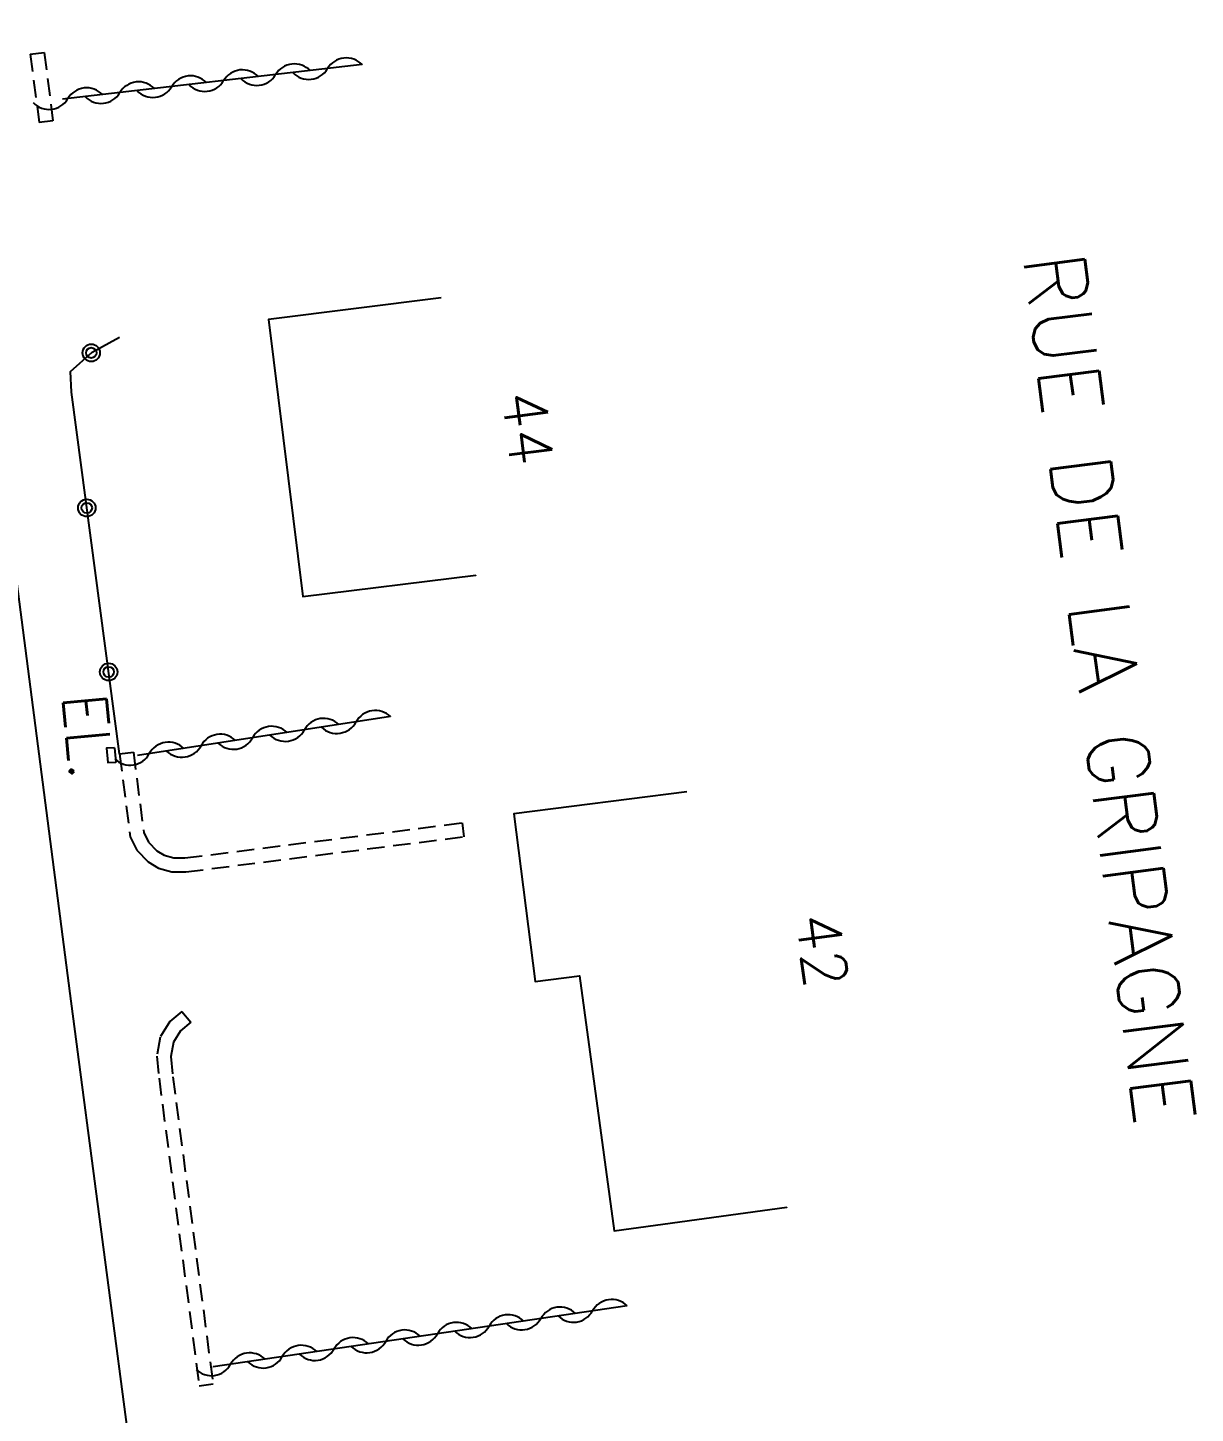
# Model space of a CAD drawing. Header units: millimetres. Extents: x 135000 to 136000, y 129211 to 130000.
# Drawn here: x 135204.92 to 135238.42, y 129521.24 to 129561.02 of the extents above; entities that cross this region are included whole.
import ezdxf
from ezdxf.enums import TextEntityAlignment as Align

# ---------------------------------------------------------------- set-up
doc = ezdxf.new("R2010")
doc.units = ezdxf.units.MM
doc.linetypes.add('DASHED', pattern=[0.75, 0.5, -0.25])
doc.layers.get('0').update_dxf_attribs({"linetype": 'CONTINUOUS'})
for name, color, linetype in [('W0008', 7, 'CONTINUOUS'), ('W0100', 7, 'CONTINUOUS'), ('W0112', 1, 'DASHED'), ('W0310', 3, 'CONTINUOUS'), ('W0322', 7, 'CONTINUOUS'), ('W0984', 7, 'CONTINUOUS'), ('W0989', 7, 'CONTINUOUS'), ('W0991', 7, 'CONTINUOUS')]:
    doc.layers.add(name, color=color, linetype=linetype)
doc.styles.get("Standard").update_dxf_attribs({"font": 'romans.shx', "width": 0.85})

# ---------------------------------------------------------------- blocks, each defined once
blk = doc.blocks.new('t322o')
at = {"color": 0, "linetype": 'Continuous'}
for radius in [0.25, 0.15]:
    blk.add_circle((0, 0), radius, dxfattribs=at)
blk = doc.blocks.new('t310o')
at = {"color": 0, "linetype": 'Continuous'}
for centre, start, end in [((-0.5, 0.375), 216.8699, 323.1304), ((0.5, -0.375), 36.8699, 143.1303)]:
    blk.add_arc(centre, 0.625, start, end, dxfattribs=at)

msp = doc.modelspace()

# ---------------------------------------------------------------- linework, layer by layer
at = {"layer": 'W0008'}
msp.add_lwpolyline([(135196.053, 129611.598), (135197.656, 129599.064), (135203.542, 129553.368), (135204.528, 129545.643), (135206.128, 129533.291), (135207.978, 129519.167), (135210.812, 129497.171), (135211.131, 129494.556), (135213.343, 129477.394), (135216.494, 129453.058), (135217.977, 129441.446), (135221.275, 129416.32), (135223.546, 129398.743)], dxfattribs=at)
at = {"layer": 'W0100'}
msp.add_line((135207.213, 129539.922), (135207.447, 129539.935), dxfattribs=at)
for points in [[(135216.785, 129553.26), (135211.823, 129552.643), (135212.813, 129544.685), (135217.774, 129545.301), (135217.774, 129545.301), (135217.774, 129545.301), (135217.774, 129545.301), (135217.774, 129545.301), (135217.774, 129545.301), (135217.774, 129545.301), (135217.774, 129545.301), (135217.774, 129545.301), (135217.774, 129545.301), (135217.774, 129545.301), (135217.774, 129545.301), (135217.774, 129545.301), (135217.774, 129545.301), (135217.774, 129545.301), (135217.774, 129545.301), (135217.774, 129545.301), (135217.774, 129545.301), (135217.774, 129545.301), (135217.774, 129545.301), (135217.774, 129545.301), (135217.774, 129545.301), (135217.774, 129545.301), (135217.774, 129545.301), (135217.774, 129545.301), (135217.774, 129545.301), (135217.774, 129545.301), (135217.774, 129545.301), (135217.774, 129545.301), (135217.774, 129545.301), (135217.774, 129545.301), (135217.774, 129545.301), (135217.774, 129545.301), (135217.774, 129545.301), (135217.774, 129545.301), (135217.774, 129545.301), (135217.774, 129545.301), (135217.774, 129545.301), (135217.774, 129545.301), (135217.774, 129545.301), (135217.774, 129545.301), (135217.774, 129545.301), (135217.774, 129545.301), (135217.774, 129545.301), (135217.774, 129545.301), (135217.774, 129545.301), (135217.774, 129545.301), (135217.774, 129545.301), (135217.774, 129545.301), (135217.774, 129545.301), (135217.774, 129545.301), (135217.774, 129545.301), (135217.774, 129545.301), (135217.774, 129545.301), (135217.774, 129545.301), (135217.774, 129545.301), (135217.774, 129545.301), (135217.774, 129545.301), (135217.774, 129545.301), (135217.774, 129545.301), (135217.774, 129545.301), (135217.774, 129545.301), (135217.774, 129545.301), (135217.774, 129545.301), (135217.774, 129545.301), (135217.774, 129545.301), (135217.774, 129545.301), (135217.774, 129545.301), (135217.774, 129545.301), (135217.774, 129545.301), (135217.774, 129545.301), (135217.774, 129545.301), (135217.774, 129545.301), (135217.774, 129545.301), (135217.774, 129545.301), (135217.774, 129545.301), (135217.774, 129545.301), (135217.774, 129545.301), (135217.774, 129545.301), (135217.774, 129545.301), (135217.774, 129545.301), (135217.774, 129545.301), (135217.774, 129545.301), (135217.774, 129545.301), (135217.774, 129545.301), (135217.774, 129545.301), (135217.774, 129545.301), (135217.774, 129545.301), (135217.774, 129545.301), (135217.774, 129545.301), (135217.774, 129545.301), (135217.774, 129545.301), (135217.774, 129545.301), (135217.774, 129545.301), (135217.774, 129545.301), (135217.774, 129545.301), (135217.774, 129545.301), (135217.774, 129545.301), (135217.774, 129545.301), (135217.774, 129545.301), (135217.774, 129545.301), (135217.774, 129545.301), (135217.774, 129545.301), (135217.774, 129545.301), (135217.774, 129545.301), (135217.774, 129545.301), (135217.774, 129545.301), (135217.774, 129545.301), (135217.774, 129545.301), (135217.774, 129545.301), (135217.774, 129545.301), (135217.774, 129545.301), (135217.774, 129545.301), (135217.774, 129545.301), (135217.774, 129545.301), (135217.774, 129545.301), (135217.774, 129545.301)], [(135207.409, 129540.347), (135207.175, 129540.334), (135207.213, 129539.922), (135207.213, 129539.922), (135207.213, 129539.922), (135207.213, 129539.922), (135207.213, 129539.922), (135207.213, 129539.922), (135207.213, 129539.922), (135207.213, 129539.922), (135207.213, 129539.922), (135207.213, 129539.922), (135207.213, 129539.922), (135207.213, 129539.922), (135207.213, 129539.922), (135207.213, 129539.922), (135207.213, 129539.922), (135207.213, 129539.922), (135207.213, 129539.922), (135207.213, 129539.922), (135207.213, 129539.922), (135207.213, 129539.922), (135207.213, 129539.922), (135207.213, 129539.922), (135207.213, 129539.922), (135207.213, 129539.922), (135207.213, 129539.922), (135207.213, 129539.922), (135207.213, 129539.922), (135207.213, 129539.922), (135207.213, 129539.922), (135207.213, 129539.922), (135207.213, 129539.922), (135207.213, 129539.922), (135207.213, 129539.922), (135207.213, 129539.922), (135207.213, 129539.922), (135207.213, 129539.922), (135207.213, 129539.922), (135207.213, 129539.922), (135207.213, 129539.922), (135207.213, 129539.922), (135207.213, 129539.922), (135207.213, 129539.922), (135207.213, 129539.922), (135207.213, 129539.922), (135207.213, 129539.922), (135207.213, 129539.922), (135207.213, 129539.922), (135207.213, 129539.922), (135207.213, 129539.922), (135207.213, 129539.922), (135207.213, 129539.922), (135207.213, 129539.922), (135207.213, 129539.922), (135207.213, 129539.922), (135207.213, 129539.922), (135207.213, 129539.922), (135207.213, 129539.922), (135207.213, 129539.922), (135207.213, 129539.922), (135207.213, 129539.922), (135207.213, 129539.922), (135207.213, 129539.922), (135207.213, 129539.922), (135207.213, 129539.922), (135207.213, 129539.922), (135207.213, 129539.922), (135207.213, 129539.922), (135207.213, 129539.922), (135207.213, 129539.922), (135207.213, 129539.922), (135207.213, 129539.922), (135207.213, 129539.922), (135207.213, 129539.922), (135207.213, 129539.922), (135207.213, 129539.922), (135207.213, 129539.922), (135207.213, 129539.922), (135207.213, 129539.922), (135207.213, 129539.922), (135207.213, 129539.922), (135207.213, 129539.922), (135207.213, 129539.922), (135207.213, 129539.922), (135207.213, 129539.922), (135207.213, 129539.922), (135207.213, 129539.922), (135207.213, 129539.922), (135207.213, 129539.922), (135207.213, 129539.922), (135207.213, 129539.922), (135207.213, 129539.922), (135207.213, 129539.922), (135207.213, 129539.922), (135207.213, 129539.922), (135207.213, 129539.922), (135207.213, 129539.922), (135207.213, 129539.922), (135207.213, 129539.922), (135207.213, 129539.922), (135207.213, 129539.922), (135207.213, 129539.922), (135207.213, 129539.922), (135207.213, 129539.922), (135207.213, 129539.922), (135207.213, 129539.922), (135207.213, 129539.922), (135207.213, 129539.922), (135207.213, 129539.922), (135207.213, 129539.922), (135207.213, 129539.922), (135207.213, 129539.922), (135207.213, 129539.922), (135207.213, 129539.922), (135207.213, 129539.922), (135207.213, 129539.922), (135207.213, 129539.922), (135207.213, 129539.922), (135207.213, 129539.922)], [(135207.409, 129540.347), (135207.447, 129539.935), (135207.447, 129539.935), (135207.447, 129539.935), (135207.447, 129539.935), (135207.447, 129539.935), (135207.447, 129539.935), (135207.447, 129539.935), (135207.447, 129539.935), (135207.447, 129539.935), (135207.447, 129539.935), (135207.447, 129539.935), (135207.447, 129539.935), (135207.447, 129539.935), (135207.447, 129539.935), (135207.447, 129539.935), (135207.447, 129539.935), (135207.447, 129539.935), (135207.447, 129539.935), (135207.447, 129539.935), (135207.447, 129539.935), (135207.447, 129539.935), (135207.447, 129539.935), (135207.447, 129539.935), (135207.447, 129539.935), (135207.447, 129539.935), (135207.447, 129539.935), (135207.447, 129539.935), (135207.447, 129539.935), (135207.447, 129539.935), (135207.447, 129539.935), (135207.447, 129539.935), (135207.447, 129539.935), (135207.447, 129539.935), (135207.447, 129539.935), (135207.447, 129539.935), (135207.447, 129539.935), (135207.447, 129539.935), (135207.447, 129539.935), (135207.447, 129539.935), (135207.447, 129539.935), (135207.447, 129539.935), (135207.447, 129539.935), (135207.447, 129539.935), (135207.447, 129539.935), (135207.447, 129539.935), (135207.447, 129539.935), (135207.447, 129539.935), (135207.447, 129539.935), (135207.447, 129539.935), (135207.447, 129539.935), (135207.447, 129539.935), (135207.447, 129539.935), (135207.447, 129539.935), (135207.447, 129539.935), (135207.447, 129539.935), (135207.447, 129539.935), (135207.447, 129539.935), (135207.447, 129539.935), (135207.447, 129539.935), (135207.447, 129539.935), (135207.447, 129539.935), (135207.447, 129539.935), (135207.447, 129539.935), (135207.447, 129539.935), (135207.447, 129539.935), (135207.447, 129539.935), (135207.447, 129539.935), (135207.447, 129539.935), (135207.447, 129539.935), (135207.447, 129539.935), (135207.447, 129539.935), (135207.447, 129539.935), (135207.447, 129539.935), (135207.447, 129539.935), (135207.447, 129539.935), (135207.447, 129539.935), (135207.447, 129539.935), (135207.447, 129539.935), (135207.447, 129539.935), (135207.447, 129539.935), (135207.447, 129539.935), (135207.447, 129539.935), (135207.447, 129539.935), (135207.447, 129539.935), (135207.447, 129539.935), (135207.447, 129539.935), (135207.447, 129539.935), (135207.447, 129539.935), (135207.447, 129539.935), (135207.447, 129539.935), (135207.447, 129539.935), (135207.447, 129539.935), (135207.447, 129539.935), (135207.447, 129539.935), (135207.447, 129539.935), (135207.447, 129539.935), (135207.447, 129539.935), (135207.447, 129539.935), (135207.447, 129539.935), (135207.447, 129539.935), (135207.447, 129539.935), (135207.447, 129539.935), (135207.447, 129539.935), (135207.447, 129539.935), (135207.447, 129539.935), (135207.447, 129539.935), (135207.447, 129539.935), (135207.447, 129539.935), (135207.447, 129539.935), (135207.447, 129539.935), (135207.447, 129539.935), (135207.447, 129539.935), (135207.447, 129539.935), (135207.447, 129539.935), (135207.447, 129539.935), (135207.447, 129539.935), (135207.447, 129539.935), (135207.447, 129539.935)], [(135223.829, 129539.081), (135218.869, 129538.453), (135219.478, 129533.635), (135220.748, 129533.801), (135221.741, 129526.485), (135226.696, 129527.157), (135226.696, 129527.157), (135226.696, 129527.157), (135226.696, 129527.157), (135226.696, 129527.157), (135226.696, 129527.157), (135226.696, 129527.157), (135226.696, 129527.157), (135226.696, 129527.157), (135226.696, 129527.157), (135226.696, 129527.157), (135226.696, 129527.157), (135226.696, 129527.157), (135226.696, 129527.157), (135226.696, 129527.157), (135226.696, 129527.157), (135226.696, 129527.157), (135226.696, 129527.157), (135226.696, 129527.157), (135226.696, 129527.157), (135226.696, 129527.157), (135226.696, 129527.157), (135226.696, 129527.157), (135226.696, 129527.157), (135226.696, 129527.157), (135226.696, 129527.157), (135226.696, 129527.157), (135226.696, 129527.157), (135226.696, 129527.157), (135226.696, 129527.157), (135226.696, 129527.157), (135226.696, 129527.157), (135226.696, 129527.157), (135226.696, 129527.157), (135226.696, 129527.157), (135226.696, 129527.157), (135226.696, 129527.157), (135226.696, 129527.157), (135226.696, 129527.157), (135226.696, 129527.157), (135226.696, 129527.157), (135226.696, 129527.157), (135226.696, 129527.157), (135226.696, 129527.157), (135226.696, 129527.157), (135226.696, 129527.157), (135226.696, 129527.157), (135226.696, 129527.157), (135226.696, 129527.157), (135226.696, 129527.157), (135226.696, 129527.157), (135226.696, 129527.157), (135226.696, 129527.157), (135226.696, 129527.157), (135226.696, 129527.157), (135226.696, 129527.157), (135226.696, 129527.157), (135226.696, 129527.157), (135226.696, 129527.157), (135226.696, 129527.157), (135226.696, 129527.157), (135226.696, 129527.157), (135226.696, 129527.157), (135226.696, 129527.157), (135226.696, 129527.157), (135226.696, 129527.157), (135226.696, 129527.157), (135226.696, 129527.157), (135226.696, 129527.157), (135226.696, 129527.157), (135226.696, 129527.157), (135226.696, 129527.157), (135226.696, 129527.157), (135226.696, 129527.157), (135226.696, 129527.157), (135226.696, 129527.157), (135226.696, 129527.157), (135226.696, 129527.157), (135226.696, 129527.157), (135226.696, 129527.157), (135226.696, 129527.157), (135226.696, 129527.157), (135226.696, 129527.157), (135226.696, 129527.157), (135226.696, 129527.157), (135226.696, 129527.157), (135226.696, 129527.157), (135226.696, 129527.157), (135226.696, 129527.157), (135226.696, 129527.157), (135226.696, 129527.157), (135226.696, 129527.157), (135226.696, 129527.157), (135226.696, 129527.157), (135226.696, 129527.157), (135226.696, 129527.157), (135226.696, 129527.157), (135226.696, 129527.157), (135226.696, 129527.157), (135226.696, 129527.157), (135226.696, 129527.157), (135226.696, 129527.157), (135226.696, 129527.157), (135226.696, 129527.157), (135226.696, 129527.157), (135226.696, 129527.157), (135226.696, 129527.157), (135226.696, 129527.157), (135226.696, 129527.157), (135226.696, 129527.157), (135226.696, 129527.157), (135226.696, 129527.157), (135226.696, 129527.157), (135226.696, 129527.157), (135226.696, 129527.157)]]:
    msp.add_lwpolyline(points, dxfattribs=at)
at = {"layer": 'W0112'}
for points in [[(135204.99, 129560.252), (135205.387, 129560.304), (135205.642, 129558.347), (135205.246, 129558.295), (135205.246, 129558.295), (135205.246, 129558.295), (135205.246, 129558.295), (135205.246, 129558.295), (135205.246, 129558.295), (135205.246, 129558.295), (135205.246, 129558.295), (135205.246, 129558.295), (135205.246, 129558.295), (135205.246, 129558.295), (135205.246, 129558.295), (135205.246, 129558.295), (135205.246, 129558.295), (135205.246, 129558.295), (135205.246, 129558.295), (135205.246, 129558.295), (135205.246, 129558.295), (135205.246, 129558.295), (135205.246, 129558.295), (135205.246, 129558.295), (135205.246, 129558.295), (135205.246, 129558.295), (135205.246, 129558.295), (135205.246, 129558.295), (135205.246, 129558.295), (135205.246, 129558.295), (135205.246, 129558.295), (135205.246, 129558.295), (135205.246, 129558.295), (135205.246, 129558.295), (135205.246, 129558.295), (135205.246, 129558.295), (135205.246, 129558.295), (135205.246, 129558.295), (135205.246, 129558.295), (135205.246, 129558.295), (135205.246, 129558.295), (135205.246, 129558.295), (135205.246, 129558.295), (135205.246, 129558.295), (135205.246, 129558.295), (135205.246, 129558.295), (135205.246, 129558.295), (135205.246, 129558.295), (135205.246, 129558.295), (135205.246, 129558.295), (135205.246, 129558.295), (135205.246, 129558.295), (135205.246, 129558.295), (135205.246, 129558.295), (135205.246, 129558.295), (135205.246, 129558.295), (135205.246, 129558.295), (135205.246, 129558.295), (135205.246, 129558.295), (135205.246, 129558.295), (135205.246, 129558.295), (135205.246, 129558.295), (135205.246, 129558.295), (135205.246, 129558.295), (135205.246, 129558.295), (135205.246, 129558.295), (135205.246, 129558.295), (135205.246, 129558.295), (135205.246, 129558.295), (135205.246, 129558.295), (135205.246, 129558.295), (135205.246, 129558.295), (135205.246, 129558.295), (135205.246, 129558.295), (135205.246, 129558.295), (135205.246, 129558.295), (135205.246, 129558.295), (135205.246, 129558.295), (135205.246, 129558.295), (135205.246, 129558.295), (135205.246, 129558.295), (135205.246, 129558.295), (135205.246, 129558.295), (135205.246, 129558.295), (135205.246, 129558.295), (135205.246, 129558.295), (135205.246, 129558.295), (135205.246, 129558.295), (135205.246, 129558.295), (135205.246, 129558.295), (135205.246, 129558.295), (135205.246, 129558.295), (135205.246, 129558.295), (135205.246, 129558.295), (135205.246, 129558.295), (135205.246, 129558.295), (135205.246, 129558.295), (135205.246, 129558.295), (135205.246, 129558.295), (135205.246, 129558.295), (135205.246, 129558.295), (135205.246, 129558.295), (135205.246, 129558.295), (135205.246, 129558.295), (135205.246, 129558.295), (135205.246, 129558.295), (135205.246, 129558.295), (135205.246, 129558.295), (135205.246, 129558.295), (135205.246, 129558.295), (135205.246, 129558.295), (135205.246, 129558.295), (135205.246, 129558.295), (135205.246, 129558.295), (135205.246, 129558.295), (135205.246, 129558.295), (135205.246, 129558.295), (135205.246, 129558.295), (135205.246, 129558.295), (135205.246, 129558.295)], [(135204.99, 129560.252), (135205.246, 129558.295), (135205.246, 129558.295), (135205.246, 129558.295), (135205.246, 129558.295), (135205.246, 129558.295), (135205.246, 129558.295), (135205.246, 129558.295), (135205.246, 129558.295), (135205.246, 129558.295), (135205.246, 129558.295), (135205.246, 129558.295), (135205.246, 129558.295), (135205.246, 129558.295), (135205.246, 129558.295), (135205.246, 129558.295), (135205.246, 129558.295), (135205.246, 129558.295), (135205.246, 129558.295), (135205.246, 129558.295), (135205.246, 129558.295), (135205.246, 129558.295), (135205.246, 129558.295), (135205.246, 129558.295), (135205.246, 129558.295), (135205.246, 129558.295), (135205.246, 129558.295), (135205.246, 129558.295), (135205.246, 129558.295), (135205.246, 129558.295), (135205.246, 129558.295), (135205.246, 129558.295), (135205.246, 129558.295), (135205.246, 129558.295), (135205.246, 129558.295), (135205.246, 129558.295), (135205.246, 129558.295), (135205.246, 129558.295), (135205.246, 129558.295), (135205.246, 129558.295), (135205.246, 129558.295), (135205.246, 129558.295), (135205.246, 129558.295), (135205.246, 129558.295), (135205.246, 129558.295), (135205.246, 129558.295), (135205.246, 129558.295), (135205.246, 129558.295), (135205.246, 129558.295), (135205.246, 129558.295), (135205.246, 129558.295), (135205.246, 129558.295), (135205.246, 129558.295), (135205.246, 129558.295), (135205.246, 129558.295), (135205.246, 129558.295), (135205.246, 129558.295), (135205.246, 129558.295), (135205.246, 129558.295), (135205.246, 129558.295), (135205.246, 129558.295), (135205.246, 129558.295), (135205.246, 129558.295), (135205.246, 129558.295), (135205.246, 129558.295), (135205.246, 129558.295), (135205.246, 129558.295), (135205.246, 129558.295), (135205.246, 129558.295), (135205.246, 129558.295), (135205.246, 129558.295), (135205.246, 129558.295), (135205.246, 129558.295), (135205.246, 129558.295), (135205.246, 129558.295), (135205.246, 129558.295), (135205.246, 129558.295), (135205.246, 129558.295), (135205.246, 129558.295), (135205.246, 129558.295), (135205.246, 129558.295), (135205.246, 129558.295), (135205.246, 129558.295), (135205.246, 129558.295), (135205.246, 129558.295), (135205.246, 129558.295), (135205.246, 129558.295), (135205.246, 129558.295), (135205.246, 129558.295), (135205.246, 129558.295), (135205.246, 129558.295), (135205.246, 129558.295), (135205.246, 129558.295), (135205.246, 129558.295), (135205.246, 129558.295), (135205.246, 129558.295), (135205.246, 129558.295), (135205.246, 129558.295), (135205.246, 129558.295), (135205.246, 129558.295), (135205.246, 129558.295), (135205.246, 129558.295), (135205.246, 129558.295), (135205.246, 129558.295), (135205.246, 129558.295), (135205.246, 129558.295), (135205.246, 129558.295), (135205.246, 129558.295), (135205.246, 129558.295), (135205.246, 129558.295), (135205.246, 129558.295), (135205.246, 129558.295), (135205.246, 129558.295), (135205.246, 129558.295), (135205.246, 129558.295), (135205.246, 129558.295), (135205.246, 129558.295), (135205.246, 129558.295), (135205.246, 129558.295), (135205.246, 129558.295)], [(135207.553, 129540.169), (135207.95, 129540.221), (135208.247, 129537.91), (135208.381, 129537.64), (135208.623, 129537.39), (135208.828, 129537.264), (135209.107, 129537.184), (135209.429, 129537.184), (135217.386, 129538.192), (135217.436, 129537.795), (135217.436, 129537.795), (135217.436, 129537.795), (135217.436, 129537.795), (135217.436, 129537.795), (135217.436, 129537.795), (135217.436, 129537.795), (135217.436, 129537.795), (135217.436, 129537.795), (135217.436, 129537.795), (135217.436, 129537.795), (135217.436, 129537.795), (135217.436, 129537.795), (135217.436, 129537.795), (135217.436, 129537.795), (135217.436, 129537.795), (135217.436, 129537.795), (135217.436, 129537.795), (135217.436, 129537.795), (135217.436, 129537.795), (135217.436, 129537.795), (135217.436, 129537.795), (135217.436, 129537.795), (135217.436, 129537.795), (135217.436, 129537.795), (135217.436, 129537.795), (135217.436, 129537.795), (135217.436, 129537.795), (135217.436, 129537.795), (135217.436, 129537.795), (135217.436, 129537.795), (135217.436, 129537.795), (135217.436, 129537.795), (135217.436, 129537.795), (135217.436, 129537.795), (135217.436, 129537.795), (135217.436, 129537.795), (135217.436, 129537.795), (135217.436, 129537.795), (135217.436, 129537.795), (135217.436, 129537.795), (135217.436, 129537.795), (135217.436, 129537.795), (135217.436, 129537.795), (135217.436, 129537.795), (135217.436, 129537.795), (135217.436, 129537.795), (135217.436, 129537.795), (135217.436, 129537.795), (135217.436, 129537.795), (135217.436, 129537.795), (135217.436, 129537.795), (135217.436, 129537.795), (135217.436, 129537.795), (135217.436, 129537.795), (135217.436, 129537.795), (135217.436, 129537.795), (135217.436, 129537.795), (135217.436, 129537.795), (135217.436, 129537.795), (135217.436, 129537.795), (135217.436, 129537.795), (135217.436, 129537.795), (135217.436, 129537.795), (135217.436, 129537.795), (135217.436, 129537.795), (135217.436, 129537.795), (135217.436, 129537.795), (135217.436, 129537.795), (135217.436, 129537.795), (135217.436, 129537.795), (135217.436, 129537.795), (135217.436, 129537.795), (135217.436, 129537.795), (135217.436, 129537.795), (135217.436, 129537.795), (135217.436, 129537.795), (135217.436, 129537.795), (135217.436, 129537.795), (135217.436, 129537.795), (135217.436, 129537.795), (135217.436, 129537.795), (135217.436, 129537.795), (135217.436, 129537.795), (135217.436, 129537.795), (135217.436, 129537.795), (135217.436, 129537.795), (135217.436, 129537.795), (135217.436, 129537.795), (135217.436, 129537.795), (135217.436, 129537.795), (135217.436, 129537.795), (135217.436, 129537.795), (135217.436, 129537.795), (135217.436, 129537.795), (135217.436, 129537.795), (135217.436, 129537.795), (135217.436, 129537.795), (135217.436, 129537.795), (135217.436, 129537.795), (135217.436, 129537.795), (135217.436, 129537.795), (135217.436, 129537.795), (135217.436, 129537.795), (135217.436, 129537.795), (135217.436, 129537.795), (135217.436, 129537.795), (135217.436, 129537.795), (135217.436, 129537.795), (135217.436, 129537.795), (135217.436, 129537.795)], [(135207.553, 129540.169), (135207.859, 129537.792), (135208.051, 129537.406), (135208.37, 129537.076), (135208.666, 129536.894), (135209.05, 129536.785), (135209.454, 129536.784), (135217.436, 129537.795), (135217.436, 129537.795), (135217.436, 129537.795), (135217.436, 129537.795), (135217.436, 129537.795), (135217.436, 129537.795), (135217.436, 129537.795), (135217.436, 129537.795), (135217.436, 129537.795), (135217.436, 129537.795), (135217.436, 129537.795), (135217.436, 129537.795), (135217.436, 129537.795), (135217.436, 129537.795), (135217.436, 129537.795), (135217.436, 129537.795), (135217.436, 129537.795), (135217.436, 129537.795), (135217.436, 129537.795), (135217.436, 129537.795), (135217.436, 129537.795), (135217.436, 129537.795), (135217.436, 129537.795), (135217.436, 129537.795), (135217.436, 129537.795), (135217.436, 129537.795), (135217.436, 129537.795), (135217.436, 129537.795), (135217.436, 129537.795), (135217.436, 129537.795), (135217.436, 129537.795), (135217.436, 129537.795), (135217.436, 129537.795), (135217.436, 129537.795), (135217.436, 129537.795), (135217.436, 129537.795), (135217.436, 129537.795), (135217.436, 129537.795), (135217.436, 129537.795), (135217.436, 129537.795), (135217.436, 129537.795), (135217.436, 129537.795), (135217.436, 129537.795), (135217.436, 129537.795), (135217.436, 129537.795), (135217.436, 129537.795), (135217.436, 129537.795), (135217.436, 129537.795), (135217.436, 129537.795), (135217.436, 129537.795), (135217.436, 129537.795), (135217.436, 129537.795), (135217.436, 129537.795), (135217.436, 129537.795), (135217.436, 129537.795), (135217.436, 129537.795), (135217.436, 129537.795), (135217.436, 129537.795), (135217.436, 129537.795), (135217.436, 129537.795), (135217.436, 129537.795), (135217.436, 129537.795), (135217.436, 129537.795), (135217.436, 129537.795), (135217.436, 129537.795), (135217.436, 129537.795), (135217.436, 129537.795), (135217.436, 129537.795), (135217.436, 129537.795), (135217.436, 129537.795), (135217.436, 129537.795), (135217.436, 129537.795), (135217.436, 129537.795), (135217.436, 129537.795), (135217.436, 129537.795), (135217.436, 129537.795), (135217.436, 129537.795), (135217.436, 129537.795), (135217.436, 129537.795), (135217.436, 129537.795), (135217.436, 129537.795), (135217.436, 129537.795), (135217.436, 129537.795), (135217.436, 129537.795), (135217.436, 129537.795), (135217.436, 129537.795), (135217.436, 129537.795), (135217.436, 129537.795), (135217.436, 129537.795), (135217.436, 129537.795), (135217.436, 129537.795), (135217.436, 129537.795), (135217.436, 129537.795), (135217.436, 129537.795), (135217.436, 129537.795), (135217.436, 129537.795), (135217.436, 129537.795), (135217.436, 129537.795), (135217.436, 129537.795), (135217.436, 129537.795), (135217.436, 129537.795), (135217.436, 129537.795), (135217.436, 129537.795), (135217.436, 129537.795), (135217.436, 129537.795), (135217.436, 129537.795), (135217.436, 129537.795), (135217.436, 129537.795), (135217.436, 129537.795), (135217.436, 129537.795), (135217.436, 129537.795), (135217.436, 129537.795), (135217.436, 129537.795)], [(135209.341, 129532.778), (135208.991, 129532.485), (135208.717, 129532.042), (135208.622, 129531.497), (135208.685, 129530.859), (135209.839, 129522.023), (135209.839, 129522.023), (135209.839, 129522.023), (135209.839, 129522.023), (135209.839, 129522.023), (135209.839, 129522.023), (135209.839, 129522.023), (135209.839, 129522.023), (135209.839, 129522.023), (135209.839, 129522.023), (135209.839, 129522.023), (135209.839, 129522.023), (135209.839, 129522.023), (135209.839, 129522.023), (135209.839, 129522.023), (135209.839, 129522.023), (135209.839, 129522.023), (135209.839, 129522.023), (135209.839, 129522.023), (135209.839, 129522.023), (135209.839, 129522.023), (135209.839, 129522.023), (135209.839, 129522.023), (135209.839, 129522.023), (135209.839, 129522.023), (135209.839, 129522.023), (135209.839, 129522.023), (135209.839, 129522.023), (135209.839, 129522.023), (135209.839, 129522.023), (135209.839, 129522.023), (135209.839, 129522.023), (135209.839, 129522.023), (135209.839, 129522.023), (135209.839, 129522.023), (135209.839, 129522.023), (135209.839, 129522.023), (135209.839, 129522.023), (135209.839, 129522.023), (135209.839, 129522.023), (135209.839, 129522.023), (135209.839, 129522.023), (135209.839, 129522.023), (135209.839, 129522.023), (135209.839, 129522.023), (135209.839, 129522.023), (135209.839, 129522.023), (135209.839, 129522.023), (135209.839, 129522.023), (135209.839, 129522.023), (135209.839, 129522.023), (135209.839, 129522.023), (135209.839, 129522.023), (135209.839, 129522.023), (135209.839, 129522.023), (135209.839, 129522.023), (135209.839, 129522.023), (135209.839, 129522.023), (135209.839, 129522.023), (135209.839, 129522.023), (135209.839, 129522.023), (135209.839, 129522.023), (135209.839, 129522.023), (135209.839, 129522.023), (135209.839, 129522.023), (135209.839, 129522.023), (135209.839, 129522.023), (135209.839, 129522.023), (135209.839, 129522.023), (135209.839, 129522.023), (135209.839, 129522.023), (135209.839, 129522.023), (135209.839, 129522.023), (135209.839, 129522.023), (135209.839, 129522.023), (135209.839, 129522.023), (135209.839, 129522.023), (135209.839, 129522.023), (135209.839, 129522.023), (135209.839, 129522.023), (135209.839, 129522.023), (135209.839, 129522.023), (135209.839, 129522.023), (135209.839, 129522.023), (135209.839, 129522.023), (135209.839, 129522.023), (135209.839, 129522.023), (135209.839, 129522.023), (135209.839, 129522.023), (135209.839, 129522.023), (135209.839, 129522.023), (135209.839, 129522.023), (135209.839, 129522.023), (135209.839, 129522.023), (135209.839, 129522.023), (135209.839, 129522.023), (135209.839, 129522.023), (135209.839, 129522.023), (135209.839, 129522.023), (135209.839, 129522.023), (135209.839, 129522.023), (135209.839, 129522.023), (135209.839, 129522.023), (135209.839, 129522.023), (135209.839, 129522.023), (135209.839, 129522.023), (135209.839, 129522.023), (135209.839, 129522.023), (135209.839, 129522.023), (135209.839, 129522.023), (135209.839, 129522.023), (135209.839, 129522.023), (135209.839, 129522.023), (135209.839, 129522.023), (135209.839, 129522.023)], [(135209.341, 129532.778), (135209.598, 129532.472), (135209.297, 129532.22), (135209.098, 129531.897), (135209.026, 129531.482), (135209.083, 129530.904), (135210.236, 129522.075), (135209.839, 129522.023), (135209.839, 129522.023), (135209.839, 129522.023), (135209.839, 129522.023), (135209.839, 129522.023), (135209.839, 129522.023), (135209.839, 129522.023), (135209.839, 129522.023), (135209.839, 129522.023), (135209.839, 129522.023), (135209.839, 129522.023), (135209.839, 129522.023), (135209.839, 129522.023), (135209.839, 129522.023), (135209.839, 129522.023), (135209.839, 129522.023), (135209.839, 129522.023), (135209.839, 129522.023), (135209.839, 129522.023), (135209.839, 129522.023), (135209.839, 129522.023), (135209.839, 129522.023), (135209.839, 129522.023), (135209.839, 129522.023), (135209.839, 129522.023), (135209.839, 129522.023), (135209.839, 129522.023), (135209.839, 129522.023), (135209.839, 129522.023), (135209.839, 129522.023), (135209.839, 129522.023), (135209.839, 129522.023), (135209.839, 129522.023), (135209.839, 129522.023), (135209.839, 129522.023), (135209.839, 129522.023), (135209.839, 129522.023), (135209.839, 129522.023), (135209.839, 129522.023), (135209.839, 129522.023), (135209.839, 129522.023), (135209.839, 129522.023), (135209.839, 129522.023), (135209.839, 129522.023), (135209.839, 129522.023), (135209.839, 129522.023), (135209.839, 129522.023), (135209.839, 129522.023), (135209.839, 129522.023), (135209.839, 129522.023), (135209.839, 129522.023), (135209.839, 129522.023), (135209.839, 129522.023), (135209.839, 129522.023), (135209.839, 129522.023), (135209.839, 129522.023), (135209.839, 129522.023), (135209.839, 129522.023), (135209.839, 129522.023), (135209.839, 129522.023), (135209.839, 129522.023), (135209.839, 129522.023), (135209.839, 129522.023), (135209.839, 129522.023), (135209.839, 129522.023), (135209.839, 129522.023), (135209.839, 129522.023), (135209.839, 129522.023), (135209.839, 129522.023), (135209.839, 129522.023), (135209.839, 129522.023), (135209.839, 129522.023), (135209.839, 129522.023), (135209.839, 129522.023), (135209.839, 129522.023), (135209.839, 129522.023), (135209.839, 129522.023), (135209.839, 129522.023), (135209.839, 129522.023), (135209.839, 129522.023), (135209.839, 129522.023), (135209.839, 129522.023), (135209.839, 129522.023), (135209.839, 129522.023), (135209.839, 129522.023), (135209.839, 129522.023), (135209.839, 129522.023), (135209.839, 129522.023), (135209.839, 129522.023), (135209.839, 129522.023), (135209.839, 129522.023), (135209.839, 129522.023), (135209.839, 129522.023), (135209.839, 129522.023), (135209.839, 129522.023), (135209.839, 129522.023), (135209.839, 129522.023), (135209.839, 129522.023), (135209.839, 129522.023), (135209.839, 129522.023), (135209.839, 129522.023), (135209.839, 129522.023), (135209.839, 129522.023), (135209.839, 129522.023), (135209.839, 129522.023), (135209.839, 129522.023), (135209.839, 129522.023), (135209.839, 129522.023), (135209.839, 129522.023), (135209.839, 129522.023), (135209.839, 129522.023), (135209.839, 129522.023), (135209.839, 129522.023)]]:
    msp.add_lwpolyline(points, dxfattribs=at)
at = {"layer": 'W0310'}
for points in [[(135214.513, 129559.955), (135214.513, 129559.955), (135214.513, 129559.955), (135214.513, 129559.955), (135214.513, 129559.955), (135214.513, 129559.955), (135214.513, 129559.955), (135214.513, 129559.955), (135214.513, 129559.955), (135214.513, 129559.955), (135214.513, 129559.955), (135214.513, 129559.955), (135214.513, 129559.955), (135214.513, 129559.955), (135214.513, 129559.955), (135214.513, 129559.955), (135214.513, 129559.955), (135214.513, 129559.955), (135214.513, 129559.955), (135205.915, 129558.962)], [(135214.513, 129559.955), (135214.513, 129559.955), (135214.513, 129559.955), (135214.513, 129559.955), (135214.513, 129559.955), (135214.513, 129559.955), (135214.513, 129559.955), (135214.513, 129559.955), (135214.513, 129559.955), (135214.513, 129559.955), (135214.513, 129559.955), (135214.513, 129559.955), (135214.513, 129559.955), (135214.513, 129559.955), (135214.513, 129559.955), (135214.513, 129559.955), (135214.513, 129559.955), (135214.513, 129559.955), (135214.513, 129559.955), (135214.513, 129559.955), (135214.513, 129559.955), (135214.513, 129559.955), (135214.513, 129559.955), (135214.513, 129559.955), (135214.513, 129559.955), (135214.513, 129559.955), (135214.513, 129559.955), (135214.513, 129559.955), (135214.513, 129559.955), (135214.513, 129559.955), (135214.513, 129559.955), (135214.513, 129559.955), (135214.513, 129559.955), (135214.513, 129559.955), (135214.513, 129559.955), (135214.513, 129559.955), (135214.513, 129559.955), (135214.513, 129559.955), (135214.513, 129559.955), (135214.513, 129559.955), (135214.513, 129559.955), (135214.513, 129559.955), (135214.513, 129559.955), (135214.513, 129559.955), (135214.513, 129559.955), (135214.513, 129559.955), (135214.513, 129559.955), (135214.513, 129559.955), (135214.513, 129559.955), (135214.513, 129559.955), (135214.513, 129559.955), (135214.513, 129559.955), (135214.513, 129559.955), (135214.513, 129559.955), (135214.513, 129559.955), (135214.513, 129559.955), (135214.513, 129559.955), (135214.513, 129559.955), (135214.513, 129559.955), (135214.513, 129559.955), (135214.513, 129559.955), (135214.513, 129559.955), (135214.513, 129559.955), (135214.513, 129559.955), (135214.513, 129559.955), (135214.513, 129559.955), (135214.513, 129559.955), (135214.513, 129559.955), (135214.513, 129559.955), (135214.513, 129559.955), (135214.513, 129559.955), (135214.513, 129559.955), (135214.513, 129559.955), (135214.513, 129559.955), (135214.513, 129559.955), (135214.513, 129559.955), (135214.513, 129559.955), (135214.513, 129559.955), (135214.513, 129559.955), (135214.513, 129559.955), (135214.513, 129559.955), (135214.513, 129559.955), (135214.513, 129559.955), (135214.513, 129559.955), (135214.513, 129559.955), (135214.513, 129559.955), (135214.513, 129559.955), (135214.513, 129559.955), (135214.513, 129559.955), (135214.513, 129559.955), (135214.513, 129559.955), (135214.513, 129559.955), (135214.513, 129559.955), (135214.513, 129559.955), (135214.513, 129559.955), (135214.513, 129559.955), (135214.513, 129559.955), (135214.513, 129559.955), (135214.513, 129559.955), (135214.513, 129559.955), (135214.513, 129559.955)], [(135215.326, 129541.24), (135215.326, 129541.24), (135215.326, 129541.24), (135215.326, 129541.24), (135215.326, 129541.24), (135215.326, 129541.24), (135215.326, 129541.24), (135215.326, 129541.24), (135215.326, 129541.24), (135215.326, 129541.24), (135215.326, 129541.24), (135215.326, 129541.24), (135215.326, 129541.24), (135215.326, 129541.24), (135215.326, 129541.24), (135215.326, 129541.24), (135215.326, 129541.24), (135215.326, 129541.24), (135215.326, 129541.24), (135208.064, 129540.125)], [(135215.326, 129541.24), (135215.326, 129541.24), (135215.326, 129541.24), (135215.326, 129541.24), (135215.326, 129541.24), (135215.326, 129541.24), (135215.326, 129541.24), (135215.326, 129541.24), (135215.326, 129541.24), (135215.326, 129541.24), (135215.326, 129541.24), (135215.326, 129541.24), (135215.326, 129541.24), (135215.326, 129541.24), (135215.326, 129541.24), (135215.326, 129541.24), (135215.326, 129541.24), (135215.326, 129541.24), (135215.326, 129541.24), (135215.326, 129541.24), (135215.326, 129541.24), (135215.326, 129541.24), (135215.326, 129541.24), (135215.326, 129541.24), (135215.326, 129541.24), (135215.326, 129541.24), (135215.326, 129541.24), (135215.326, 129541.24), (135215.326, 129541.24), (135215.326, 129541.24), (135215.326, 129541.24), (135215.326, 129541.24), (135215.326, 129541.24), (135215.326, 129541.24), (135215.326, 129541.24), (135215.326, 129541.24), (135215.326, 129541.24), (135215.326, 129541.24), (135215.326, 129541.24), (135215.326, 129541.24), (135215.326, 129541.24), (135215.326, 129541.24), (135215.326, 129541.24), (135215.326, 129541.24), (135215.326, 129541.24), (135215.326, 129541.24), (135215.326, 129541.24), (135215.326, 129541.24), (135215.326, 129541.24), (135215.326, 129541.24), (135215.326, 129541.24), (135215.326, 129541.24), (135215.326, 129541.24), (135215.326, 129541.24), (135215.326, 129541.24), (135215.326, 129541.24), (135215.326, 129541.24), (135215.326, 129541.24), (135215.326, 129541.24), (135215.326, 129541.24), (135215.326, 129541.24), (135215.326, 129541.24), (135215.326, 129541.24), (135215.326, 129541.24), (135215.326, 129541.24), (135215.326, 129541.24), (135215.326, 129541.24), (135215.326, 129541.24), (135215.326, 129541.24), (135215.326, 129541.24), (135215.326, 129541.24), (135215.326, 129541.24), (135215.326, 129541.24), (135215.326, 129541.24), (135215.326, 129541.24), (135215.326, 129541.24), (135215.326, 129541.24), (135215.326, 129541.24), (135215.326, 129541.24), (135215.326, 129541.24), (135215.326, 129541.24), (135215.326, 129541.24), (135215.326, 129541.24), (135215.326, 129541.24), (135215.326, 129541.24), (135215.326, 129541.24), (135215.326, 129541.24), (135215.326, 129541.24), (135215.326, 129541.24), (135215.326, 129541.24), (135215.326, 129541.24), (135215.326, 129541.24), (135215.326, 129541.24), (135215.326, 129541.24), (135215.326, 129541.24), (135215.326, 129541.24), (135215.326, 129541.24), (135215.326, 129541.24), (135215.326, 129541.24), (135215.326, 129541.24), (135215.326, 129541.24)], [(135222.115, 129524.33), (135210.242, 129522.577), (135210.242, 129522.577), (135210.242, 129522.577), (135210.242, 129522.577), (135210.242, 129522.577), (135210.242, 129522.577), (135210.242, 129522.577), (135210.242, 129522.577), (135210.242, 129522.577), (135210.242, 129522.577), (135210.242, 129522.577), (135210.242, 129522.577), (135210.242, 129522.577), (135210.242, 129522.577), (135210.242, 129522.577), (135210.242, 129522.577), (135210.242, 129522.577), (135210.242, 129522.577), (135210.242, 129522.577), (135210.242, 129522.577), (135210.242, 129522.577), (135210.242, 129522.577), (135210.242, 129522.577), (135210.242, 129522.577), (135210.242, 129522.577), (135210.242, 129522.577), (135210.242, 129522.577), (135210.242, 129522.577), (135210.242, 129522.577), (135210.242, 129522.577), (135210.242, 129522.577), (135210.242, 129522.577), (135210.242, 129522.577), (135210.242, 129522.577), (135210.242, 129522.577), (135210.242, 129522.577), (135210.242, 129522.577), (135210.242, 129522.577), (135210.242, 129522.577), (135210.242, 129522.577), (135210.242, 129522.577), (135210.242, 129522.577), (135210.242, 129522.577), (135210.242, 129522.577), (135210.242, 129522.577), (135210.242, 129522.577), (135210.242, 129522.577), (135210.242, 129522.577), (135210.242, 129522.577), (135210.242, 129522.577), (135210.242, 129522.577), (135210.242, 129522.577), (135210.242, 129522.577), (135210.242, 129522.577), (135210.242, 129522.577), (135210.242, 129522.577), (135210.242, 129522.577), (135210.242, 129522.577), (135210.242, 129522.577), (135210.242, 129522.577), (135210.242, 129522.577), (135210.242, 129522.577), (135210.242, 129522.577), (135210.242, 129522.577), (135210.242, 129522.577), (135210.242, 129522.577), (135210.242, 129522.577), (135210.242, 129522.577), (135210.242, 129522.577), (135210.242, 129522.577), (135210.242, 129522.577), (135210.242, 129522.577), (135210.242, 129522.577), (135210.242, 129522.577), (135210.242, 129522.577), (135210.242, 129522.577), (135210.242, 129522.577), (135210.242, 129522.577), (135210.242, 129522.577), (135210.242, 129522.577), (135210.242, 129522.577), (135210.242, 129522.577), (135210.242, 129522.577), (135210.242, 129522.577), (135210.242, 129522.577), (135210.242, 129522.577), (135210.242, 129522.577), (135210.242, 129522.577), (135210.242, 129522.577), (135210.242, 129522.577), (135210.242, 129522.577), (135210.242, 129522.577), (135210.242, 129522.577), (135210.242, 129522.577), (135210.242, 129522.577), (135210.242, 129522.577), (135210.242, 129522.577), (135210.242, 129522.577), (135210.242, 129522.577), (135210.242, 129522.577)], [(135210.242, 129522.577), (135210.242, 129522.577), (135210.242, 129522.577), (135210.242, 129522.577), (135210.242, 129522.577), (135210.242, 129522.577), (135210.242, 129522.577), (135210.242, 129522.577), (135210.242, 129522.577), (135210.242, 129522.577), (135210.242, 129522.577), (135210.242, 129522.577), (135210.242, 129522.577), (135210.242, 129522.577), (135210.242, 129522.577), (135210.242, 129522.577), (135210.242, 129522.577), (135210.242, 129522.577), (135210.242, 129522.577), (135210.242, 129522.577)]]:
    msp.add_lwpolyline(points, dxfattribs=at)
at = {"layer": 'W0322'}
for points in [[(135207.553, 129540.169), (135207.553, 129540.169), (135207.553, 129540.169), (135207.553, 129540.169), (135207.553, 129540.169), (135207.553, 129540.169), (135207.553, 129540.169), (135207.553, 129540.169), (135207.553, 129540.169), (135207.553, 129540.169), (135207.553, 129540.169), (135207.553, 129540.169), (135207.553, 129540.169), (135207.553, 129540.169), (135207.553, 129540.169), (135207.553, 129540.169), (135206.171, 129550.554), (135206.143, 129551.152), (135206.764, 129551.704), (135207.553, 129552.129)], [(135207.553, 129540.169), (135207.553, 129540.169), (135207.553, 129540.169), (135207.553, 129540.169), (135207.553, 129540.169), (135207.553, 129540.169), (135207.553, 129540.169), (135207.553, 129540.169), (135207.553, 129540.169), (135207.553, 129540.169), (135207.553, 129540.169), (135207.553, 129540.169), (135207.553, 129540.169), (135207.553, 129540.169), (135207.553, 129540.169), (135207.553, 129540.169), (135207.553, 129540.169), (135207.553, 129540.169), (135207.553, 129540.169), (135207.553, 129540.169), (135207.553, 129540.169), (135207.553, 129540.169), (135207.553, 129540.169), (135207.553, 129540.169), (135207.553, 129540.169), (135207.553, 129540.169), (135207.553, 129540.169), (135207.553, 129540.169), (135207.553, 129540.169), (135207.553, 129540.169), (135207.553, 129540.169), (135207.553, 129540.169), (135207.553, 129540.169), (135207.553, 129540.169), (135207.553, 129540.169), (135207.553, 129540.169), (135207.553, 129540.169), (135207.553, 129540.169), (135207.553, 129540.169), (135207.553, 129540.169), (135207.553, 129540.169), (135207.553, 129540.169), (135207.553, 129540.169), (135207.553, 129540.169), (135207.553, 129540.169), (135207.553, 129540.169), (135207.553, 129540.169), (135207.553, 129540.169), (135207.553, 129540.169), (135207.553, 129540.169), (135207.553, 129540.169), (135207.553, 129540.169), (135207.553, 129540.169), (135207.553, 129540.169), (135207.553, 129540.169), (135207.553, 129540.169), (135207.553, 129540.169), (135207.553, 129540.169), (135207.553, 129540.169), (135207.553, 129540.169), (135207.553, 129540.169), (135207.553, 129540.169), (135207.553, 129540.169), (135207.553, 129540.169), (135207.553, 129540.169), (135207.553, 129540.169), (135207.553, 129540.169), (135207.553, 129540.169), (135207.553, 129540.169), (135207.553, 129540.169), (135207.553, 129540.169), (135207.553, 129540.169), (135207.553, 129540.169), (135207.553, 129540.169), (135207.553, 129540.169), (135207.553, 129540.169), (135207.553, 129540.169), (135207.553, 129540.169), (135207.553, 129540.169), (135207.553, 129540.169), (135207.553, 129540.169), (135207.553, 129540.169), (135207.553, 129540.169), (135207.553, 129540.169), (135207.553, 129540.169), (135207.553, 129540.169), (135207.553, 129540.169), (135207.553, 129540.169), (135207.553, 129540.169), (135207.553, 129540.169), (135207.553, 129540.169), (135207.553, 129540.169), (135207.553, 129540.169), (135207.553, 129540.169), (135207.553, 129540.169), (135207.553, 129540.169), (135207.553, 129540.169), (135207.553, 129540.169), (135207.553, 129540.169), (135207.553, 129540.169), (135207.553, 129540.169)]]:
    msp.add_lwpolyline(points, dxfattribs=at)

# ---------------------------------------------------------------- block references
at = {"layer": 'W0310'}
for p, rotation in [((135212.03, 129559.668), 186.5880407164885), ((135213.52, 129559.84), 186.5880407164885), ((135209.049, 129559.324), 186.5880407164885), ((135210.539, 129559.496), 186.5880407164885), ((135206.069, 129558.98), 186.5880407164885), ((135207.559, 129559.152), 186.5880407164885), ((135214.338, 129541.088), 188.7288796493373), ((135211.372, 129540.633), 188.7288796493373), ((135212.855, 129540.861), 188.7288796493373), ((135208.407, 129540.178), 188.7288796493373), ((135209.89, 129540.405), 188.7288796493373), ((135219.642, 129523.965), 188.3989051049211), ((135221.126, 129524.184), 188.3989051049211), ((135216.674, 129523.527), 188.3989051049211), ((135218.158, 129523.746), 188.3989051049211), ((135213.706, 129523.088), 188.3989051049211), ((135215.19, 129523.308), 188.3989051049211), ((135210.738, 129522.65), 188.3989051049211), ((135212.222, 129522.869), 188.3989051049211)]:
    msp.add_blockref('t310o', p, dxfattribs=dict(at, rotation=rotation))
at = {"layer": 'W0322'}
for p, rotation in [((135206.741, 129551.683), 41.63351717968421), ((135206.613, 129547.232), 97.58015069991147), ((135207.24, 129542.523), 97.58015069991147)]:
    msp.add_blockref('t322o', p, dxfattribs=dict(at, rotation=rotation))

# ---------------------------------------------------------------- texts
at = {"layer": 'W0984'}
msp.add_text('EL.', height=1.25, rotation=275.2697, dxfattribs=at).set_placement((135206.653, 129540.68), align=Align.MIDDLE)
at = {"layer": 'W0989'}
msp.add_text('RUE DE LA GRIPAGNE', height=1.75, rotation=277.3642, dxfattribs=at).set_placement((135235.957, 129542.057), align=Align.MIDDLE)
at = {"layer": 'W0991'}
for s, rotation, p in [('44', 277.0843, (135219.264, 129549.527)), ('42', 277.7224, (135227.713, 129534.535))]:
    msp.add_text(s, height=1.25, rotation=rotation, dxfattribs=at).set_placement(p, align=Align.MIDDLE)

doc.saveas('drawing.dxf')
